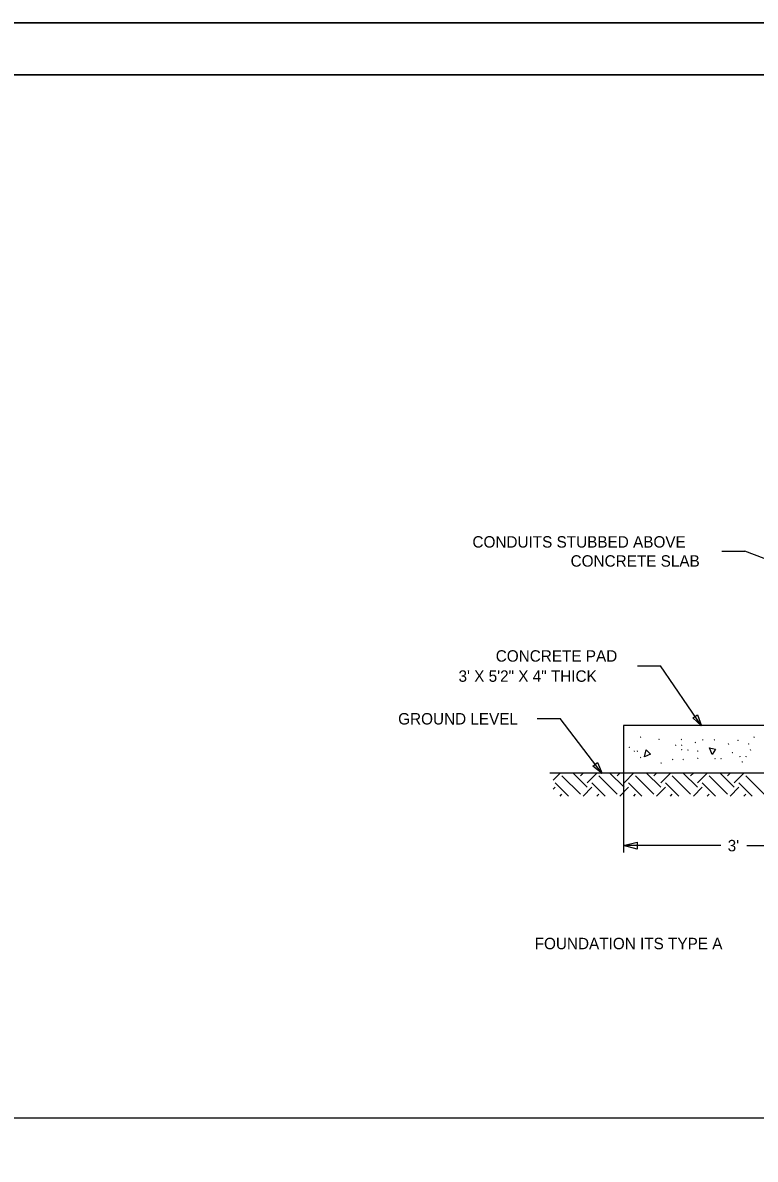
# Model space of a CAD drawing. Extents: x 507907 to 706396, y 496048 to 704964.
# Drawn here: x 705858 to 706069.4, y 704343.9 to 704671.8 of the extents above; entities that cross this region are included whole.
import ezdxf

# ---------------------------------------------------------------- set-up
doc = ezdxf.new("R2010")
doc.units = 0
doc.layers.add('1', color=7, linetype='Continuous')
doc.layers.add('41', color=7, linetype='Continuous')

msp = doc.modelspace()

# ---------------------------------------------------------------- linework, layer by layer
at = {"layer": '1'}
for p, q in [((706396.15, 704671.83), (705347.97, 704671.83)), ((706393.15, 704656.83), (705403.15, 704656.83)), ((706059.7, 704519.32), (706066.3, 704519.32)), ((706182.82, 704475.29), (706066.3, 704519.32)), ((706035.39, 704486.26), (706041.99, 704486.26)), ((706053.85, 704468.98), (706041.99, 704486.26)), ((706006.43, 704471.07), (706013.03, 704471.07)), ((706025.19, 704455.23), (706013.03, 704471.07)), ((706051.3, 704471.24), (706052.66, 704472.17)), ((706053.85, 704468.98), (706051.3, 704471.24)), ((706052.66, 704472.17), (706053.85, 704468.98)), ((706095.01, 704469.04), (706031.33, 704469.04)), ((706031.33, 704469.04), (706031.33, 704455.43)), ((706031.33, 704467.05), (706031.33, 704432.41)), ((706037.44, 704460), (706037.92, 704462.01)), ((706039.12, 704460.75), (706037.44, 704460)), ((706037.92, 704462.01), (706039.12, 704460.75)), ((706056.9, 704460.69), (706056.14, 704462.61)), ((706056.14, 704462.61), (706057.84, 704462.27)), ((706057.84, 704462.27), (706056.9, 704460.69)), ((706022.53, 704457.34), (706023.84, 704458.35)), ((706025.19, 704455.23), (706022.53, 704457.34)), ((706023.84, 704458.35), (706025.19, 704455.23)), ((706010.1, 704455.43), (706095.01, 704455.43)), ((706011.02, 704453.31), (706013.15, 704455.43)), ((706018.89, 704449.24), (706013.58, 704454.55)), ((706020.88, 704451.23), (706016.68, 704455.43)), ((706018.89, 704454.55), (706019.77, 704455.43)), ((706020.88, 704452.56), (706023.75, 704455.43)), ((706029.49, 704449.24), (706024.19, 704454.55)), ((706031.48, 704451.23), (706027.28, 704455.43)), ((706029.49, 704454.55), (706030.38, 704455.43)), ((706031.48, 704452.56), (706034.36, 704455.43)), ((706040.1, 704449.24), (706034.8, 704454.55)), ((706042.09, 704451.23), (706037.89, 704455.43)), ((706040.1, 704454.55), (706040.99, 704455.43)), ((706042.09, 704452.56), (706044.96, 704455.43)), ((706050.71, 704449.24), (706045.4, 704454.55)), ((706052.7, 704451.23), (706048.5, 704455.43)), ((706050.71, 704454.55), (706051.59, 704455.43)), ((706052.7, 704452.56), (706055.57, 704455.43)), ((706061.31, 704449.24), (706056.01, 704454.55)), ((706063.3, 704451.23), (706059.1, 704455.43)), ((706061.31, 704454.55), (706062.2, 704455.43)), ((706063.3, 704452.56), (706066.18, 704455.43)), ((706071.92, 704449.24), (706066.62, 704454.55)), ((706011.02, 704450.66), (706011.6, 704451.23)), ((706015.44, 704448.72), (706011.6, 704452.56)), ((706019.69, 704448.72), (706022.2, 704451.23)), ((706026.04, 704448.72), (706022.2, 704452.56)), ((706030.29, 704448.72), (706032.81, 704451.23)), ((706036.65, 704448.72), (706032.81, 704452.56)), ((706040.9, 704448.72), (706043.42, 704451.23)), ((706047.26, 704448.72), (706043.42, 704452.56)), ((706051.51, 704448.72), (706054.02, 704451.23)), ((706057.86, 704448.72), (706054.02, 704452.56)), ((706062.11, 704448.72), (706064.63, 704451.23)), ((706068.47, 704448.72), (706064.63, 704452.56)), ((706013.06, 704448.72), (706013.58, 704449.24)), ((706023.67, 704448.72), (706024.19, 704449.24)), ((706034.27, 704448.72), (706034.8, 704449.24)), ((706044.88, 704448.72), (706045.4, 704449.24)), ((706055.49, 704448.72), (706056.01, 704449.24)), ((706066.09, 704448.72), (706066.62, 704449.24)), ((706031.33, 704434.41), (706035.32, 704435.41)), ((706059.4, 704434.41), (706031.33, 704434.41)), ((706035.32, 704433.41), (706031.33, 704434.41)), ((706035.32, 704435.41), (706035.32, 704433.41)), ((706066.94, 704434.41), (706095.01, 704434.41)), ((705405.55, 704355.9), (706390.42, 704355.9))]:
    msp.add_line(p, q, dxfattribs=at)
at = {"layer": '41'}
for points in [[(705347.97, 704671.83), (706396.15, 704671.83), (706396.15, 704011.83), (705347.97, 704011.83)], [(705403.15, 704656.83), (706393.15, 704656.83), (706393.15, 704026.83), (705403.15, 704026.83)]]:
    msp.add_lwpolyline(points, close=True, dxfattribs=at)

# ---------------------------------------------------------------- texts
at = {"layer": '1'}
for s, p in [('CONDUITS STUBBED ABOVE', (705987.75, 704520.39)), ('CONCRETE SLAB', (706016.07, 704514.89)), ('CONCRETE PAD', (705994.47, 704487.48)), ('3\' X 5\'2" X 4" THICK', (705983.73, 704481.67)), ('GROUND LEVEL', (705966.31, 704469.35)), ("3'", (706061.4, 704432.76)), ('FOUNDATION ITS TYPE A', (706005.7, 704404.51))]:
    msp.add_text(s, height=3.3, dxfattribs=at).set_placement(p)
for p in [(706032.75, 704462.38), (706036.01, 704465.31), (706041.34, 704464.7), (706046.16, 704462.99), (706047.79, 704464.62), (706047.89, 704462.99), (706051.83, 704463.76), (706053.98, 704464.53), (706053.98, 704464.53), (706057.33, 704464.53), (706061.37, 704463.33), (706064.12, 704464.36), (706067.22, 704463.33), (706068.76, 704465.31), (706034.21, 704461.27), (706035.07, 704461.27), (706036.01, 704459.46), (706036.01, 704459.46), (706047.87, 704461.7), (706049.68, 704461.61), (706052.52, 704461.27), (706052.52, 704459.2), (706057.48, 704459.12), (706059.22, 704459.12), (706062.49, 704460.84), (706064.7, 704459.72), (706066.44, 704459.72), (706067.71, 704461.61), (706041.94, 704457.83), (706045.3, 704458.86), (706048.3, 704458.86), (706065.33, 704458.17)]:
    msp.add_text('.', height=2.31, rotation=35, dxfattribs=at).set_placement(p)

doc.saveas('drawing.dxf')
